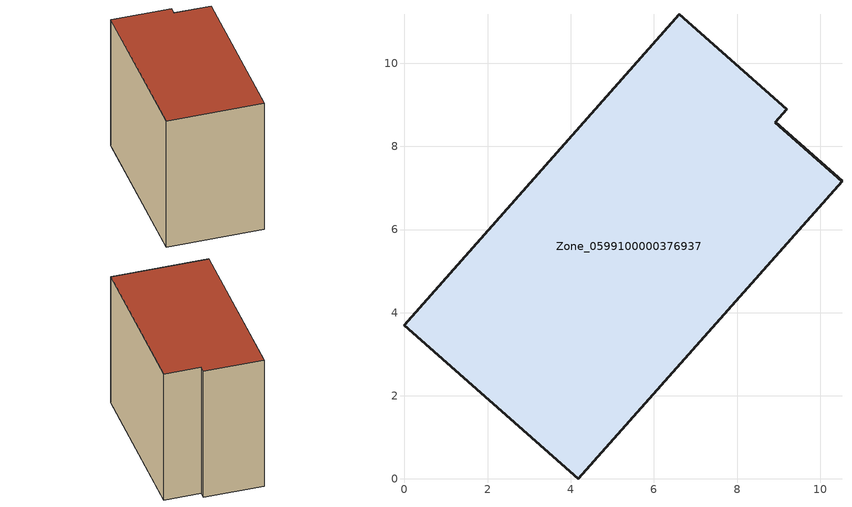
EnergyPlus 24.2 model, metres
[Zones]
Zone_0599100000376937
 floor ground (C_G): 0,3.7 6.6,11.18 9.2,8.9 8.92,8.58 10.52,7.16 4.18,0 z0
 wall outside (C_F): 8.92,8.58 9.2,8.9 6.6,11.18 0,3.7 4.18,0 10.52,7.16 8.92,8.58 z0:8.39
 roof outside (C_R): 4.18,0 10.52,7.16 8.92,8.58 9.2,8.9 6.6,11.18 0,3.7 z8.39
[BUILDING]
Pand.0599100000376937: North Axis=0; Terrain=City; Loads Convergence Tolerance Value=0.04; Temperature Convergence Tolerance Value=0.4; Solar Distribution=FullExterior; Maximum Number of Warmup Days=25; Minimum Number of Warmup Days=1
[Site:Location]
Rotterdam.The.Hague.AP_ZH_NLD Design_Conditions: Latitude=51.96; Longitude=4.45; Time Zone=1; Elevation=-4.5
[SITE:GROUNDTEMPERATURE:BUILDINGSURFACE]
18, 18, 18, 18, 18, 18, 18, 18, 18, 18, 18, 18
[MATERIAL] Thermal Absorptance=0.9; Solar Absorptance=0.7; Visible Absorptance=0.7
Name | Roughness | Thickness | Conductivity | Density | Specific Heat
G.TI.1992-2005 | MediumSmooth | 0.15 | 0.06 | 540 | 1210
F.TI.1992-2005 | Rough | 0.3 | 0.12 | 1920 | 840
R.TI.1992-2005 | MediumRough | 0.2 | 0.08 | 1500 | 1000
[CONSTRUCTION]
C_G: G.TI.1992-2005
C_F: F.TI.1992-2005
C_R: R.TI.1992-2005
[ZONE]
Zone_0599100000376937: Type=1; Multiplier=1; Ceiling Height=Autocalculate; Volume=Autocalculate; Floor Area=autocalculate; Part of Total Floor Area=Yes
[ZONEINFILTRATION:DESIGNFLOWRATE]
Infil_Zone_0599100000376937: Zone or ZoneList or Space or SpaceList=Zone_0599100000376937; Schedule=AlwaysOn; Design Flow Rate Calculation Method=Flow/Area; Flow Rate per Floor Area=0.0015; Constant Term Coefficient=1; Temperature Term Coefficient=0; Velocity Term Coefficient=0; Velocity Squared Term Coefficient=0
[HVACTEMPLATE:ZONE:IDEALLOADSAIRSYSTEM]
Zone_0599100000376937: Maximum Heating Supply Air Temperature=50; Minimum Cooling Supply Air Temperature=13; Maximum Heating Supply Air Humidity Ratio=0.0156; Minimum Cooling Supply Air Humidity Ratio=0.0077; Heating Limit=NoLimit; Cooling Limit=NoLimit; Dehumidification Control Type=ConstantSensibleHeatRatio; Cooling Sensible Heat Ratio=0.7; Dehumidification Setpoint=60; Humidification Control Type=None; Humidification Setpoint=30; Outdoor Air Method=None; Outdoor Air Flow Rate per Person=0.00944; Outdoor Air Flow Rate per Zone Floor Area=0; Outdoor Air Flow Rate per Zone=0; Demand Controlled Ventilation Type=None; Outdoor Air Economizer Type=NoEconomizer; Heat Recovery Type=None; Sensible Heat Recovery Effectiveness=0.7; Latent Heat Recovery Effectiveness=0.65
[ZONECONTROL:THERMOSTAT]
ThermostatControl_Zone_0599100000376937: Zone or ZoneList=Zone_0599100000376937; Control Type Schedule=DualSetpointControlType; Control 1=Thermostat_Zone_0599100000376937; Temperature Difference Between Cutout And Setpoint=0
[THERMOSTATSETPOINT:DUALSETPOINT]
Thermostat_Zone_0599100000376937: Heating Setpoint Temperature Schedule=HeatingSetpoint_Zone_0599100000376937; Cooling Setpoint Temperature Schedule=CoolingSetpoint_Zone_0599100000376937
[SCHEDULE:COMPACT]
HeatingSetpoint_Zone_0599100000376937: Through: 12/31, For: AllDays, Until: 24:00, 21
CoolingSetpoint_Zone_0599100000376937: Through: 12/31, For: AllDays, Until: 24:00, 24
DualSetpointControlType: Through: 12/31, For: AllDays, Until: 24:00, 4
AlwaysOn: Through: 12/31, For: AllDays, Until: 24:00, 1
